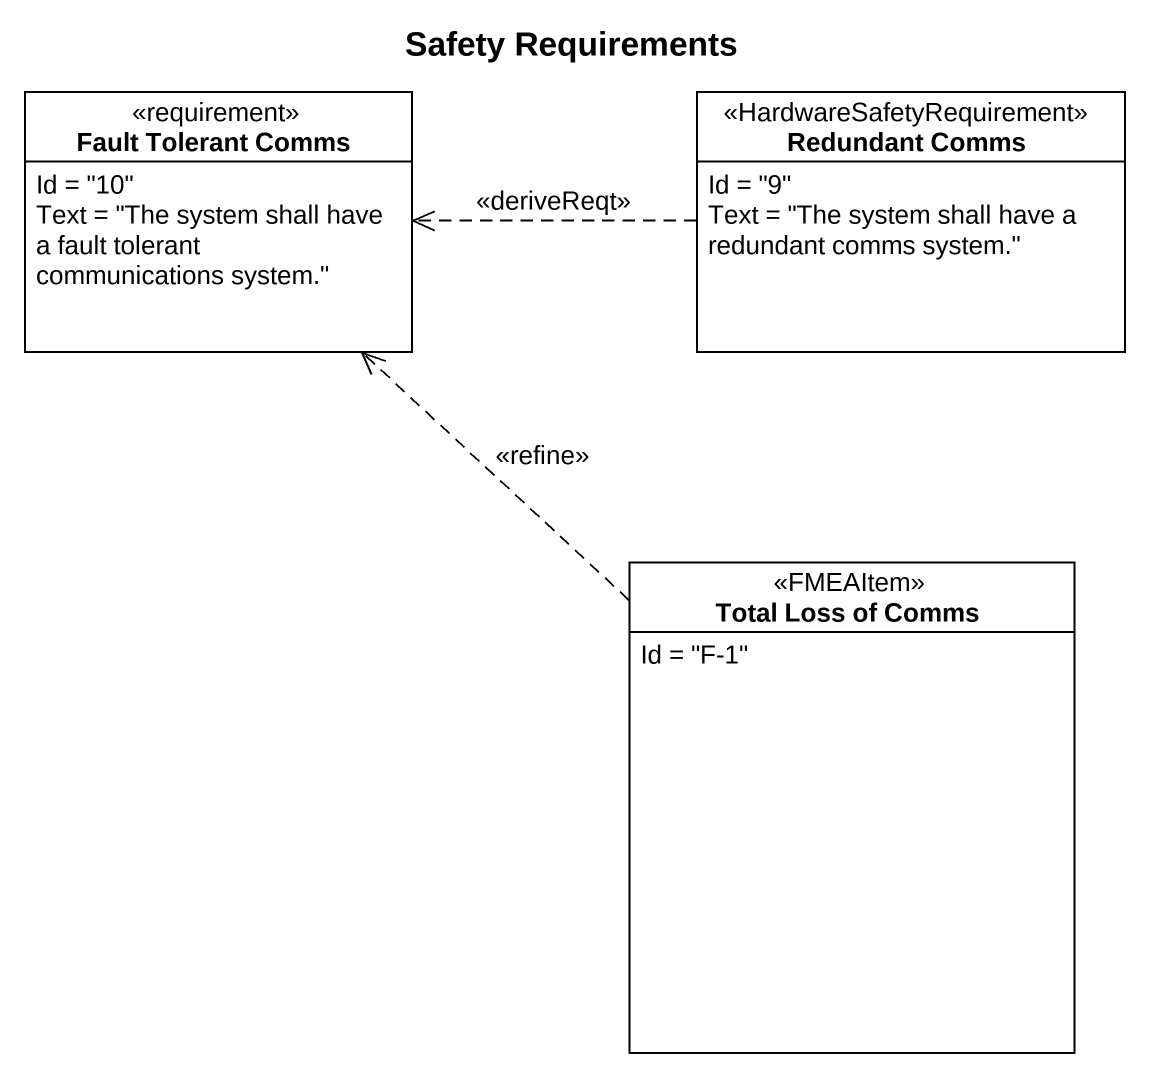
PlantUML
@startuml
title Safety Requirements
hide circle
hide empty members
class "Fault Tolerant Comms" as Fault_Tolerant_Comms <<requirement>> {
  Id = "10"
  Text = "The system shall have a fault tolerant communications system."
}
class "Redundant Comms" as Redundant_Comms <<HardwareSafetyRequirement>> {
  Id = "9"
  Text = "The system shall have a redundant comms system."
}
class "Total Loss of Comms" as Total_Loss_of_Comms <<FMEAItem>> {
  Id = "F-1"
}
Redundant_Comms .left.> Fault_Tolerant_Comms : <<deriveReqt>>
Total_Loss_of_Comms .up.> Fault_Tolerant_Comms : <<refine>>
@enduml
